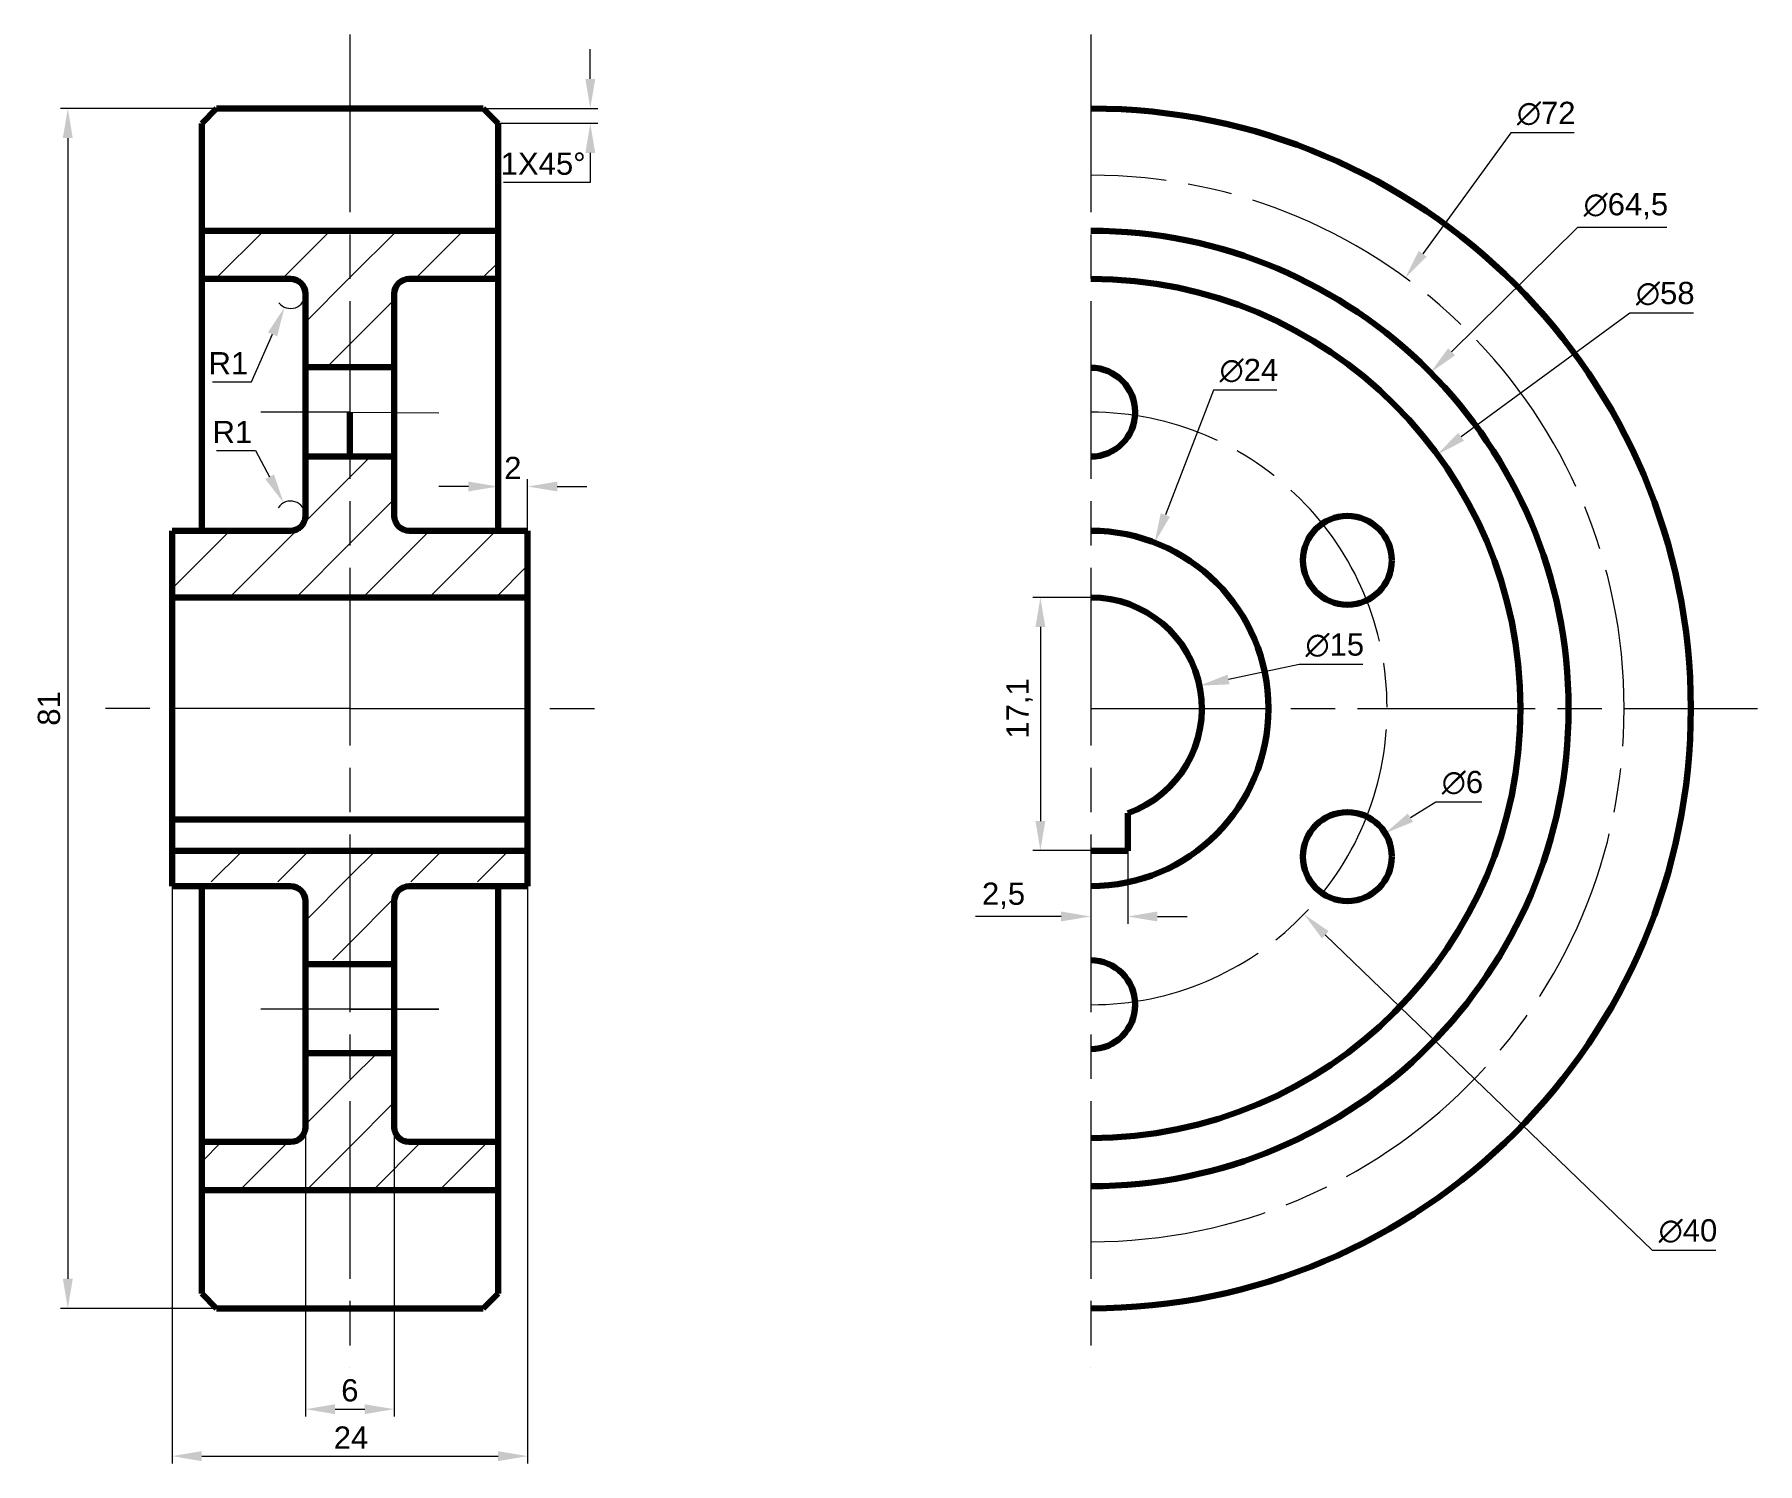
# Model space of a CAD drawing. Header units: millimetres. Extents: x 190 to 422, y 203 to 396.
import ezdxf

# ---------------------------------------------------------------- set-up
doc = ezdxf.new("R2010")
doc.units = ezdxf.units.MM
doc.linetypes.add('ACAD_ISO08W100', pattern=[36, 24, -3, 6, -3])
for name, color, linetype, lineweight in [('Contornos visibles', 1, 'Continuous', 100), ('Cortes', 6, 'Continuous', 20), ('Cotas', 5, 'Continuous', 20), ('Ejes', 3, 'ACAD_ISO08W100', 20)]:
    doc.layers.add(name, color=color, linetype=linetype, lineweight=lineweight)
doc.styles.get("Standard").update_dxf_attribs({"font": 'arial.ttf'})
doc.dimstyles.new('Info 2', dxfattribs={"dimtxt": 3, "dimasz": 4, "dimexe": 1, "dimexo": 0, "dimgap": 1, "dimtad": 1, "dimtoh": 1, "dimlfac": 0.5, "dimtxsty": 'Standard', "dimcen": 0, "dimclrd": 256, "dimclre": 256, "dimclrt": 256, "dimadec": 1, "dimazin": 0, "dimtfac": 1, "dimtofl": 0, "dimtmove": 0, "dimatfit": 3, "dimfxl": 1, "dimlwd": -1, "dimlwe": -1, "dimarcsym": 0})
pattern_1 = [(45, (-167.5296, -413.5726), (-4.49013, 4.49013), [])]
pattern_2 = [(45, (-167.5296, -414.1726), (-4.49013, 4.49013), [])]

# ---------------------------------------------------------------- blocks, each defined once
blk = doc.blocks.new('*D69')
at = {"layer": 'Cotas', "transparency": 16777216}
for p, q in [((248.47, 335.39), (244.47, 335.39)), ((252.47, 329.43), (252.47, 336.39)), ((256.47, 329.43), (256.47, 336.39)), ((260.47, 335.39), (264.47, 335.39))]:
    blk.add_line(p, q, dxfattribs=at)
for points in [[(248.47, 336.06), (248.47, 334.73), (252.47, 335.39)], [(260.47, 336.06), (260.47, 334.73), (256.47, 335.39)]]:
    blk.add_solid(points, dxfattribs=at)
at = {"layer": 'Defpoints', "color": 0, "transparency": 16777216}
for p in [(256.47, 335.39), (252.47, 329.43), (256.47, 329.43)]:
    blk.add_point(p, dxfattribs=at)
at = {"layer": 'Cotas', "transparency": 16777216, "insert": (254.47, 337.9), "char_height": 3, "attachment_point": 5}
blk.add_mtext('2', dxfattribs=at)
blk = doc.blocks.new('*D70')
at = {"layer": 'Cotas', "transparency": 16777216}
for p, q in [((226.47, 248.91), (226.47, 209.82)), ((238.47, 248.91), (238.47, 209.82)), ((230.47, 210.82), (234.47, 210.82))]:
    blk.add_line(p, q, dxfattribs=at)
for points in [[(230.47, 211.48), (230.47, 210.15), (226.47, 210.82)], [(234.47, 211.48), (234.47, 210.15), (238.47, 210.82)]]:
    blk.add_solid(points, dxfattribs=at)
at = {"layer": 'Defpoints', "color": 0, "transparency": 16777216}
for p in [(226.47, 248.91), (238.47, 248.91), (238.47, 210.82)]:
    blk.add_point(p, dxfattribs=at)
at = {"layer": 'Cotas', "transparency": 16777216, "insert": (232.47, 213.35), "char_height": 3, "attachment_point": 5}
blk.add_mtext('6', dxfattribs=at)
blk = doc.blocks.new('*D71')
at = {"layer": 'Cotas', "transparency": 16777216}
for p, q in [((208.47, 281.43), (208.47, 203.48)), ((256.47, 281.43), (256.47, 203.48)), ((212.47, 204.48), (252.47, 204.48))]:
    blk.add_line(p, q, dxfattribs=at)
for points in [[(212.47, 205.15), (212.47, 203.81), (208.47, 204.48)], [(252.47, 205.15), (252.47, 203.81), (256.47, 204.48)]]:
    blk.add_solid(points, dxfattribs=at)
at = {"layer": 'Defpoints', "color": 0, "transparency": 16777216}
for p in [(208.47, 281.43), (256.47, 281.43), (256.47, 204.48)]:
    blk.add_point(p, dxfattribs=at)
at = {"layer": 'Cotas', "transparency": 16777216, "insert": (232.63, 206.99), "char_height": 3, "attachment_point": 5}
blk.add_mtext('24', dxfattribs=at)
blk = doc.blocks.new('*D72')
at = {"layer": 'Cotas', "transparency": 16777216}
for p, q in [((214.47, 386.43), (193.4, 386.43)), ((194.4, 382.43), (194.4, 228.43)), ((214.47, 224.43), (193.4, 224.43))]:
    blk.add_line(p, q, dxfattribs=at)
for points in [[(193.73, 382.43), (195.07, 382.43), (194.4, 386.43)], [(193.73, 228.43), (195.07, 228.43), (194.4, 224.43)]]:
    blk.add_solid(points, dxfattribs=at)
at = {"layer": 'Defpoints', "color": 0, "transparency": 16777216}
for p in [(214.47, 386.43), (194.4, 224.43), (214.47, 224.43)]:
    blk.add_point(p, dxfattribs=at)
at = {"layer": 'Cotas', "transparency": 16777216, "insert": (191.87, 305.43), "char_height": 3, "attachment_point": 5, "rotation": 90}
blk.add_mtext('81', dxfattribs=at)
blk = doc.blocks.new('*D73')
at = {"layer": 'Cotas', "transparency": 16777216}
for p, q in [((332.47, 320.43), (324.67, 320.43)), ((325.67, 316.43), (325.67, 290.23)), ((332.47, 286.23), (324.67, 286.23))]:
    blk.add_line(p, q, dxfattribs=at)
for points in [[(325.01, 316.43), (326.34, 316.43), (325.67, 320.43)], [(325.01, 290.23), (326.34, 290.23), (325.67, 286.23)]]:
    blk.add_solid(points, dxfattribs=at)
at = {"layer": 'Defpoints', "color": 0, "transparency": 16777216}
for p in [(332.47, 320.43), (325.67, 286.23), (332.47, 286.23)]:
    blk.add_point(p, dxfattribs=at)
at = {"layer": 'Cotas', "transparency": 16777216, "insert": (322.87, 305.43), "char_height": 3, "attachment_point": 5, "rotation": 90}
blk.add_mtext('17,1', dxfattribs=at)
blk = doc.blocks.new('*D74')
at = {"layer": 'Cotas', "transparency": 16777216}
for p, q in [((332.47, 286.23), (332.47, 276.34)), ((337.47, 286.23), (337.47, 276.34)), ((328.47, 277.34), (316.93, 277.34)), ((341.47, 277.34), (345.47, 277.34))]:
    blk.add_line(p, q, dxfattribs=at)
for points in [[(328.47, 278.01), (328.47, 276.67), (332.47, 277.34)], [(341.47, 278.01), (341.47, 276.67), (337.47, 277.34)]]:
    blk.add_solid(points, dxfattribs=at)
at = {"layer": 'Defpoints', "color": 0, "transparency": 16777216}
for p in [(332.47, 286.23), (337.47, 286.23), (337.47, 277.34)]:
    blk.add_point(p, dxfattribs=at)
at = {"layer": 'Cotas', "transparency": 16777216, "insert": (320.7, 280.14), "char_height": 3, "attachment_point": 5}
blk.add_mtext('2,5', dxfattribs=at)
blk = doc.blocks.new('*D75')
at = {"layer": 'Cotas', "transparency": 16777216}
for p, q in [((389.18, 383.13), (377.28, 366.81)), ((397.72, 383.13), (389.18, 383.13))]:
    blk.add_line(p, q, dxfattribs=at)
blk.add_solid([(376.74, 367.21), (377.81, 366.42), (374.92, 363.58)], dxfattribs=at)
at = {"layer": 'Defpoints', "color": 0, "transparency": 16777216}
for p in [(374.92, 363.58), (290.01, 247.27)]:
    blk.add_point(p, dxfattribs=at)
at = {"layer": 'Cotas', "transparency": 16777216, "insert": (393.95, 385.74), "char_height": 3, "attachment_point": 5}
blk.add_mtext('∅72', dxfattribs=at)
blk = doc.blocks.new('*D76')
at = {"layer": 'Cotas', "transparency": 16777216}
for p, q in [((398.16, 370.38), (381.18, 353.59)), ((410.24, 370.38), (398.16, 370.38))]:
    blk.add_line(p, q, dxfattribs=at)
blk.add_solid([(380.71, 354.06), (381.65, 353.11), (378.33, 350.78)], dxfattribs=at)
at = {"layer": 'Defpoints', "color": 0, "transparency": 16777216}
for p in [(378.33, 350.78), (286.6, 260.08)]:
    blk.add_point(p, dxfattribs=at)
at = {"layer": 'Cotas', "transparency": 16777216, "insert": (404.7, 373.23), "char_height": 3, "attachment_point": 5}
blk.add_mtext('∅64,5', dxfattribs=at)
blk = doc.blocks.new('*D77')
at = {"layer": 'Cotas', "transparency": 16777216}
for p, q in [((405.24, 358.81), (382.46, 342.1)), ((413.81, 358.81), (405.24, 358.81))]:
    blk.add_line(p, q, dxfattribs=at)
blk.add_solid([(382.07, 342.64), (382.86, 341.56), (379.24, 339.73)], dxfattribs=at)
at = {"layer": 'Defpoints', "color": 0, "transparency": 16777216}
for p in [(379.24, 339.73), (285.7, 271.12)]:
    blk.add_point(p, dxfattribs=at)
at = {"layer": 'Cotas', "transparency": 16777216, "insert": (410.02, 361.42), "char_height": 3, "attachment_point": 5}
blk.add_mtext('∅58', dxfattribs=at)
blk = doc.blocks.new('*D78')
at = {"layer": 'Cotas', "transparency": 16777216}
for p, q in [((349.05, 348.42), (342.54, 331.55)), ((357.6, 348.42), (349.05, 348.42))]:
    blk.add_line(p, q, dxfattribs=at)
blk.add_solid([(341.92, 331.79), (343.16, 331.31), (341.1, 327.82)], dxfattribs=at)
at = {"layer": 'Defpoints', "color": 0, "transparency": 16777216}
for p in [(341.1, 327.82), (323.83, 283.04)]:
    blk.add_point(p, dxfattribs=at)
at = {"layer": 'Cotas', "transparency": 16777216, "insert": (353.82, 351.03), "char_height": 3, "attachment_point": 5}
blk.add_mtext('∅24', dxfattribs=at)
blk = doc.blocks.new('*D79')
at = {"layer": 'Cotas', "transparency": 16777216}
for p, q in [((360.62, 311.34), (351.06, 309.34)), ((369.2, 311.34), (360.62, 311.34))]:
    blk.add_line(p, q, dxfattribs=at)
blk.add_solid([(350.93, 309.99), (351.2, 308.68), (347.15, 308.51)], dxfattribs=at)
at = {"layer": 'Defpoints', "color": 0, "transparency": 16777216}
for p in [(347.15, 308.51), (317.79, 302.34)]:
    blk.add_point(p, dxfattribs=at)
at = {"layer": 'Cotas', "transparency": 16777216, "insert": (365.41, 313.96), "char_height": 3, "attachment_point": 5}
blk.add_mtext('∅15', dxfattribs=at)
blk = doc.blocks.new('*D80')
at = {"layer": 'Cotas', "transparency": 16777216}
for p, q in [((379.03, 292.78), (375.62, 290.68)), ((385.25, 292.78), (379.03, 292.78))]:
    blk.add_line(p, q, dxfattribs=at)
blk.add_solid([(375.27, 291.25), (375.97, 290.11), (372.22, 288.58)], dxfattribs=at)
at = {"layer": 'Defpoints', "color": 0, "transparency": 16777216}
for p in [(372.22, 288.58), (362.01, 282.28)]:
    blk.add_point(p, dxfattribs=at)
at = {"layer": 'Cotas', "transparency": 16777216, "insert": (382.64, 295.4), "char_height": 3, "attachment_point": 5}
blk.add_mtext('∅6', dxfattribs=at)
blk = doc.blocks.new('*D81')
at = {"layer": 'Cotas', "transparency": 16777216}
for p, q in [((408.31, 232.24), (364.13, 274.87)), ((416.86, 232.24), (408.31, 232.24))]:
    blk.add_line(p, q, dxfattribs=at)
blk.add_solid([(364.59, 275.35), (363.67, 274.39), (361.25, 277.65)], dxfattribs=at)
at = {"layer": 'Defpoints', "color": 0, "transparency": 16777216}
for p in [(303.69, 333.2), (361.25, 277.65)]:
    blk.add_point(p, dxfattribs=at)
at = {"layer": 'Cotas', "transparency": 16777216, "insert": (413.08, 234.86), "char_height": 3, "attachment_point": 5}
blk.add_mtext('∅40', dxfattribs=at)
blk = doc.blocks.new('*D82')
at = {"layer": 'Cotas', "transparency": 16777216}
for p, q in [((219.2, 349.53), (222.04, 355.94)), ((213.94, 349.53), (219.2, 349.53))]:
    blk.add_line(p, q, dxfattribs=at)
blk.add_arc((224.47, 361.43), 2, 217.4392, 0, dxfattribs=at)
blk.add_solid([(221.43, 356.21), (222.65, 355.67), (223.66, 359.6)], dxfattribs=at)
at = {"layer": 'Defpoints', "color": 0, "transparency": 16777216}
for p in [(224.47, 361.43), (223.66, 359.6)]:
    blk.add_point(p, dxfattribs=at)
at = {"layer": 'Cotas', "transparency": 16777216, "insert": (216.07, 352.04), "char_height": 3, "attachment_point": 5}
blk.add_mtext('R1', dxfattribs=at)
blk = doc.blocks.new('*D83')
at = {"layer": 'Cotas', "transparency": 16777216}
for p, q in [((214.49, 340.24), (219.75, 340.24)), ((219.75, 340.24), (221.64, 336.72))]:
    blk.add_line(p, q, dxfattribs=at)
blk.add_arc((224.47, 331.43), 2, 360, 146.8148, dxfattribs=at)
blk.add_solid([(222.23, 337.03), (221.05, 336.4), (223.53, 333.19)], dxfattribs=at)
at = {"layer": 'Defpoints', "color": 0, "transparency": 16777216}
for p in [(223.53, 333.19), (224.47, 331.43)]:
    blk.add_point(p, dxfattribs=at)
at = {"layer": 'Cotas', "transparency": 16777216, "insert": (216.62, 342.75), "char_height": 3, "attachment_point": 5}
blk.add_mtext('R1', dxfattribs=at)
blk = doc.blocks.new('*D84')
at = {"layer": 'Cotas', "transparency": 16777216}
for p, q in [((264.92, 390.43), (264.92, 394.43)), ((250.47, 386.43), (265.92, 386.43)), ((252.47, 384.43), (265.92, 384.43)), ((264.92, 380.43), (264.92, 376.43)), ((264.92, 376.43), (253.19, 376.43))]:
    blk.add_line(p, q, dxfattribs=at)
for points in [[(264.26, 390.43), (265.59, 390.43), (264.92, 386.43)], [(264.26, 380.43), (265.59, 380.43), (264.92, 384.43)]]:
    blk.add_solid(points, dxfattribs=at)
at = {"layer": 'Defpoints', "color": 0, "transparency": 16777216}
for p in [(250.47, 386.43), (252.47, 384.43), (264.92, 384.43)]:
    blk.add_point(p, dxfattribs=at)
at = {"layer": 'Cotas', "transparency": 16777216, "insert": (258.56, 378.96), "char_height": 3, "attachment_point": 5}
blk.add_mtext('1X45°', dxfattribs=at)

msp = doc.modelspace()

# ---------------------------------------------------------------- hatches: boundary and pattern name
at = {"layer": 'Cortes'}
h = msp.add_hatch(dxfattribs=at)
h.set_pattern_fill('ANSI31', color=256, scale=2)
h.set_pattern_definition(pattern_1)
h.paths.add_polyline_path([(232.47, 369.927), (212.47, 369.927), (212.47, 363.427), (224.47, 363.427, -0.4142136), (226.47, 361.427), (226.47, 351.505), (232.47, 351.505)])
h.paths.add_polyline_path([(240.47, 282.027), (256.47, 282.027), (256.47, 286.227), (232.47, 286.227), (232.47, 271.507), (238.47, 271.507), (238.47, 280.027, -0.4142136)])
h = msp.add_hatch(dxfattribs=at)
h.set_pattern_fill('ANSI31', color=256, scale=2)
h.set_pattern_definition(pattern_1)
h.paths.add_polyline_path([(252.47, 369.927), (232.47, 369.927), (232.47, 351.505), (238.47, 351.505), (238.47, 361.427, -0.4142136), (240.47, 363.427), (252.47, 363.427)])
h = msp.add_hatch(dxfattribs=at)
h.set_pattern_fill('ANSI31', color=256, scale=2)
h.set_pattern_definition(pattern_1)
h.paths.add_polyline_path([(232.47, 339.427), (226.47, 339.427), (226.47, 331.427, -0.4142136), (224.47, 329.427), (208.47, 329.427), (208.47, 320.427), (232.47, 320.427)])
h = msp.add_hatch(dxfattribs=at)
h.set_pattern_fill('ANSI31', color=256, scale=2)
h.set_pattern_definition(pattern_1)
h.paths.add_polyline_path([(256.47, 329.427), (240.47, 329.427, -0.4142136), (238.47, 331.427), (238.47, 339.427), (232.47, 339.427), (232.47, 320.427), (256.47, 320.427)])
h = msp.add_hatch(dxfattribs=at)
h.set_pattern_fill('ANSI31', color=256, scale=2)
h.set_pattern_definition(pattern_1)
h.paths.add_polyline_path([(232.47, 286.227), (208.47, 286.227), (208.47, 282.027), (224.47, 282.027, -0.4142136), (226.47, 280.027), (226.47, 271.507), (232.47, 271.507)])
h = msp.add_hatch(dxfattribs=at)
h.set_pattern_fill('ANSI31', color=256, scale=2)
h.set_pattern_definition(pattern_2)
h.paths.add_polyline_path([(232.47, 258.907), (226.47, 258.907), (226.47, 248.907, -0.4142136), (224.47, 246.907), (212.47, 246.907), (212.47, 240.407), (232.47, 240.407)])
h = msp.add_hatch(dxfattribs=at)
h.set_pattern_fill('ANSI31', color=256, scale=2)
h.set_pattern_definition(pattern_2)
h.paths.add_polyline_path([(238.47, 248.907), (238.47, 258.907), (232.47, 258.907), (232.47, 240.407), (252.47, 240.407), (252.47, 246.907), (240.47, 246.907, -0.4142136)])

# ---------------------------------------------------------------- linework, layer by layer
at = {"layer": 'Contornos visibles'}
for p, q in [((214.47, 386.427), (212.47, 384.427)), ((214.47, 386.427), (250.47, 386.427)), ((250.47, 386.427), (252.47, 384.427)), ((212.47, 384.427), (212.47, 369.927)), ((252.47, 384.427), (252.47, 369.927)), ((212.47, 363.427), (212.47, 369.927)), ((212.47, 369.927), (252.47, 369.927)), ((252.47, 363.427), (252.47, 369.927)), ((224.47, 363.427), (212.47, 363.427)), ((212.47, 363.427), (212.47, 329.427)), ((240.47, 363.427), (252.47, 363.427)), ((252.47, 363.427), (252.47, 329.427)), ((226.47, 331.427), (226.47, 361.427)), ((238.47, 331.427), (238.47, 361.427)), ((232.47, 351.505), (226.47, 351.505)), ((226.47, 351.505), (238.47, 351.505)), ((232.47, 345.427), (232.47, 339.427)), ((232.47, 339.427), (226.47, 339.427)), ((232.47, 339.427), (238.47, 339.427)), ((208.47, 320.427), (208.47, 329.427)), ((208.47, 329.427), (224.47, 329.427)), ((256.47, 329.427), (240.47, 329.427)), ((256.47, 320.427), (256.47, 329.427)), ((256.47, 320.427), (208.47, 320.427)), ((208.47, 320.427), (208.47, 290.427)), ((256.47, 305.427), (256.47, 320.427)), ((256.47, 290.427), (256.47, 305.427)), ((337.47, 286.227), (337.47, 291.285)), ((208.47, 290.427), (256.47, 290.427)), ((208.47, 290.427, 10), (208.47, 286.227)), ((256.47, 286.227), (256.47, 290.427)), ((208.47, 286.227), (256.47, 286.227)), ((208.47, 286.227), (208.47, 281.427)), ((256.47, 286.227), (256.47, 281.427)), ((332.47, 286.227), (337.47, 286.227)), ((208.47, 281.427), (224.47, 281.427)), ((212.47, 280.907), (212.47, 281.427)), ((240.47, 281.427), (252.47, 281.427)), ((252.47, 280.907), (252.47, 281.427)), ((252.47, 281.427), (256.47, 281.427)), ((212.47, 246.907), (212.47, 280.907)), ((226.47, 279.427), (226.47, 270.907)), ((238.47, 279.427), (238.47, 270.907)), ((252.47, 246.907), (252.47, 280.907)), ((238.47, 270.907), (226.47, 270.907)), ((226.47, 270.907), (226.47, 258.907)), ((232.47, 270.907), (238.47, 270.907)), ((238.47, 258.907), (238.47, 270.907)), ((226.47, 258.907), (238.47, 258.907)), ((226.47, 258.907), (226.47, 248.907)), ((238.47, 258.907), (238.47, 248.907)), ((224.47, 246.907), (212.47, 246.907)), ((212.47, 246.907), (212.47, 240.407)), ((240.47, 246.907), (252.47, 246.907)), ((252.47, 240.407), (252.47, 246.907)), ((212.47, 240.407), (252.47, 240.407)), ((212.47, 240.407), (212.47, 226.427)), ((252.47, 240.407), (252.47, 226.427)), ((212.47, 226.427), (214.47, 224.427)), ((252.47, 226.427), (250.47, 224.427)), ((214.47, 224.427), (250.47, 224.427))]:
    msp.add_line(p, q, dxfattribs=at)
for centre in [(367.111, 325.427), (367.111, 285.427)]:
    msp.add_circle(centre, 6, dxfattribs=at)
for centre, radius, start, end in [((332.47, 305.427), 81, 270, 90), ((332.466, 305.427), 64.5, 270.00471, 89.99577), ((224.47, 361.427), 2, 0, 90), ((240.47, 361.427), 2, 90, 180), ((332.47, 305.427), 58, 270, 90), ((332.47, 345.427), 6, 270, 90), ((224.47, 331.427), 2, 270, 0), ((240.47, 331.427), 2, 180, 270), ((332.466, 305.427), 24, 270.01137, 89.98863), ((332.47, 305.427), 15, 289.47122, 90), ((224.47, 279.427), 2, 0, 90), ((240.47, 279.427), 2, 90, 180), ((332.47, 265.427), 6, 270, 90), ((224.47, 248.907), 2, 270, 0), ((240.47, 248.907), 2, 180, 270)]:
    msp.add_arc(centre, radius, start, end, dxfattribs=at)
at = {"layer": 'Ejes'}
for p, q in [((232.47, 396.427), (232.47, 216.427)), ((332.47, 396.427), (332.47, 216.427)), ((232.47, 345.427), (220.47, 345.427)), ((232.47, 345.427), (244.47, 345.36)), ((232.47, 305.427), (198.47, 305.427)), ((232.47, 305.427), (266.47, 305.427)), ((332.47, 305.427), (422.47, 305.427)), ((244.47, 264.827), (220.47, 264.827)), ((232.47, 264.827), (244.47, 264.827))]:
    msp.add_line(p, q, dxfattribs=at)
for centre, radius, start, end in [((332.466, 305.427), 72, 270.00337, 89.99621), ((332.47, 305.427), 40, 270, 90)]:
    msp.add_arc(centre, radius, start, end, dxfattribs=at)

# ---------------------------------------------------------------- dimensions: what is measured, and where the dimension line sits
at = {"layer": 'Cotas'}
dim = msp.add_linear_dim(base=(264.923, 384.427), p1=(250.47, 386.427), p2=(252.47, 384.427), angle=90, text='1X45°', dimstyle='Info 2', dxfattribs=at)
dim.commit()
dim.dimension.update_dxf_attribs({"geometry": '*D84', "text_midpoint": (258.558, 376.427), "dimtype": 160})
for base, p1, p2, picture, middle in [((194.401, 224.427), (214.47, 386.427), (214.47, 224.427), '*D72', (194.401, 305.427)), ((325.673, 286.227), (332.47, 320.427), (332.47, 286.227), '*D73', (325.673, 305.427))]:
    dim = msp.add_linear_dim(base=base, p1=p1, p2=p2, angle=90, dimstyle='Info 2', dxfattribs=at)
    dim.commit()
    dim.dimension.update_dxf_attribs({"geometry": picture, "text_midpoint": middle, "dimtype": 160})
for p1, p2, picture, middle in [((290.015, 247.273), (374.917, 363.581), '*D75', (393.95, 383.127)), ((286.599, 260.079), (378.332, 350.776), '*D76', (404.696, 370.376)), ((285.703, 271.122), (379.238, 339.732), '*D77', (410.023, 358.806)), ((323.829, 283.035), (341.103, 327.819), '*D78', (353.822, 348.416)), ((303.688, 333.204), (361.253, 277.651), '*D81', (413.084, 232.24)), ((317.791, 302.342), (347.15, 308.513), '*D79', (360.616, 311.343))]:
    dim = msp.add_diameter_dim_2p(p1=p1, p2=p2, dimstyle='Info 2', dxfattribs=at)
    dim.commit()
    dim.dimension.update_dxf_attribs({"geometry": picture, "text_midpoint": middle, "dimtype": 163})
for center, mpoint, picture, middle in [((224.47, 361.427), (223.66, 359.599), '*D82', (216.067, 349.532)), ((224.47, 331.427), (223.526, 333.191), '*D83', (216.621, 340.243))]:
    dim = msp.add_radius_dim(center=center, mpoint=mpoint, dimstyle='Info 2', dxfattribs=at)
    dim.commit()
    dim.dimension.update_dxf_attribs({"geometry": picture, "text_midpoint": middle})
for base, p1, p2, picture, middle in [((256.47, 335.394), (252.47, 329.427), (256.47, 329.427), '*D69', (254.47, 335.394)), ((337.47, 277.341), (332.47, 286.227), (337.47, 286.227), '*D74', (320.703, 277.341)), ((256.47, 204.479), (208.47, 281.427), (256.47, 281.427), '*D71', (232.631, 204.479)), ((238.47, 210.817), (226.47, 248.907), (238.47, 248.907), '*D70', (232.47, 210.817))]:
    dim = msp.add_linear_dim(base=base, p1=p1, p2=p2, dimstyle='Info 2', dxfattribs=at)
    dim.commit()
    dim.dimension.update_dxf_attribs({"geometry": picture, "text_midpoint": middle, "dimtype": 160})
dim = msp.add_diameter_dim_2p(p1=(362.006, 282.276), p2=(372.217, 288.579), dimstyle='Info 2', dxfattribs=at)
dim.commit()
dim.dimension.update_dxf_attribs({"geometry": '*D80', "text_midpoint": (382.639, 292.78)})

doc.saveas('drawing.dxf')
